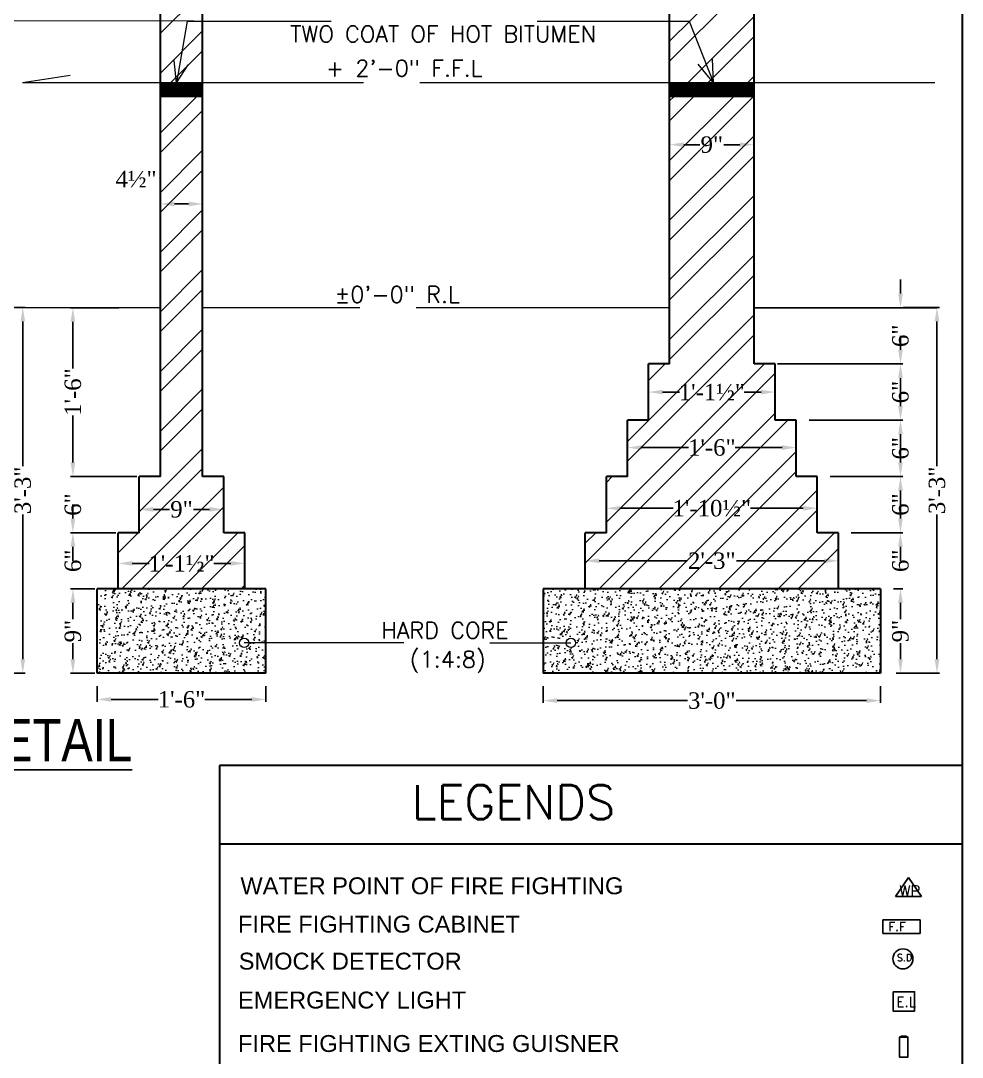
# Model space of a CAD drawing. Header units: inches. Extents: x 137014 to 144844, y -150241 to -148176.
# Drawn here: x 144439.9 to 144841.5, y -148868.4 to -148426.1 of the extents above; entities that cross this region are included whole.
import ezdxf
from ezdxf.enums import TextEntityAlignment as Align

# ---------------------------------------------------------------- set-up
doc = ezdxf.new("R2010")
doc.units = ezdxf.units.IN
doc.header["$LTSCALE"] = 15
doc.header["$MEASUREMENT"] = 0
doc.header["$PDMODE"] = 2
doc.layers.get('0').update_dxf_attribs({"linetype": 'CONTINUOUS'})
doc.layers.get('Defpoints').update_dxf_attribs({"linetype": 'CONTINUOUS'})
for name, color, linetype in [('DM', 8, 'CONTINUOUS'), ('R-SIZE', 2, 'CONTINUOUS'), ('TEXT', 2, 'CONTINUOUS')]:
    doc.layers.add(name, color=color, linetype=linetype)
for name, color, linetype, lineweight in [('HAT', 7, 'CONTINUOUS', 13), ('SIZE', 7, 'CONTINUOUS', 20), ('thin', 47, 'CONTINUOUS', 13), ('WALL', 1, 'CONTINUOUS', 30)]:
    doc.layers.add(name, color=color, linetype=linetype, lineweight=lineweight)
doc.styles.add('01', font='arial.ttf', dxfattribs={"height": 5})
doc.styles.add('arial', font='times.ttf')
doc.styles.add('ROMANS', font='romans.shx')
doc.styles.add('SANSSERIF', font='swisse.ttf', dxfattribs={"width": 0.8, "height": 12})
doc.styles.get("Standard").update_dxf_attribs({"font": 'romand.shx', "height": 8})
doc.dimstyles.new('WKG DIM', dxfattribs={"dimtxt": 7, "dimasz": 6, "dimexe": 1, "dimexo": 1, "dimgap": 1, "dimtad": 0, "dimdec": 1, "dimrnd": 0.25, "dimzin": 0, "dimdsep": 46, "dimlunit": 4, "dimtxsty": 'arial', "dimcen": 0, "dimclrd": 256, "dimclre": 256, "dimclrt": 3, "dimadec": 0, "dimazin": 0, "dimtfac": 1, "dimtdec": 1, "dimtix": 1, "dimtofl": 0, "dimtmove": 2, "dimatfit": 3, "dimfxl": 1.5, "dimtolj": 1, "dimtzin": 0, "dimlwd": -1, "dimlwe": -1, "dimarcsym": 0})
pattern_1 = [(45, (132981.449, -149631.334), (-12.727922, 12.727922), []), (45, (132989.934, -149631.334), (-12.727922, 12.727922), [])]
pattern_2 = [(50, (1098622.543, -427794.7626), (7.172601826, -0.62752135), [0.75, -8.25]), (355, (1098622.543, -427794.7626), (-1.387513336, 7.521921337), [0.6, -6.6]), (100.4514, (1098623.1406, -427794.815), (5.785093817, 6.89439542), [0.6374019, -7.01142112]), (46.1842, (1098622.543, -427792.763), (10.67241049, -1.65519014), [1.125, -12.375]), (96.6356, (1098623.432, -427792.901), (9.34662706, 9.74117871), [0.95610288, -10.51713]), (351.1842, (1098622.543, -427792.763), (9.34661945, 9.74118601), [0.9, -9.9]), (21, (1098623.543, -427793.2626), (5.96907052, -4.026188907), [0.75, -8.25]), (326, (1098623.543, -427793.2626), (2.43315332, 7.25150045), [0.6, -6.6]), (71.4514, (1098624.04, -427793.598), (8.402226286, 3.225304967), [0.6374019, -7.01142112]), (37.5, (1098622.543, -427794.7626), (0.121598553, 3.328938538), [0, -6.52, 0, -6.7, 0, -6.625]), (7.5, (1098622.543, -427794.7626), (2.630695374, 3.944117119), [0, -3.82, 0, -6.37, 0, -2.525]), (327.5, (1098620.313, -427794.7626), (5.338224362, -0.225548717), [0, -2.5, 0, -7.8, 0, -10.35]), (317.5, (1098619.313, -427794.7626), (5.831861693, 1.001049823), [0, -3.25, 0, -5.18, 0, -7.35])]

# ---------------------------------------------------------------- blocks, each defined once
blk = doc.blocks.new('*D799')
at = {"layer": 'Defpoints', "color": 0, "ltscale": 5, "transparency": 16777216}
for p in [(144815.26, -148548.4), (144815.26, -148704.52), (144830.73, -148704.52)]:
    blk.add_point(p, dxfattribs=at)
at = {"layer": 'DM', "ltscale": 5, "transparency": 16777216}
for p, q in [((144816.26, -148548.4), (144831.73, -148548.4)), ((144830.73, -148554.4), (144830.73, -148616.08)), ((144830.73, -148698.52), (144830.73, -148636.83)), ((144816.26, -148704.52), (144831.73, -148704.52))]:
    blk.add_line(p, q, dxfattribs=at)
for points in [[(144829.73, -148554.4), (144831.73, -148554.4), (144830.73, -148548.4)], [(144829.73, -148698.52), (144831.73, -148698.52), (144830.73, -148704.52)]]:
    blk.add_solid(points, dxfattribs=at)
at = {"layer": 'DM', "color": 3, "ltscale": 5, "transparency": 16777216, "insert": (144830.73, -148626.46), "char_height": 7, "attachment_point": 5, "rotation": 90, "style": 'arial'}
blk.add_mtext('\\A1;3\'-3"', dxfattribs=at)
blk = doc.blocks.new('*D800')
at = {"layer": 'Defpoints', "color": 0, "ltscale": 5, "transparency": 16777216}
for p in [(144784.18, -148620.52), (144815.15, -148620.52), (144793.18, -148644.52)]:
    blk.add_point(p, dxfattribs=at)
at = {"layer": 'DM', "ltscale": 5, "transparency": 16777216}
for p, q in [((144815.15, -148614.52), (144815.15, -148608.52)), ((144785.18, -148620.52), (144816.15, -148620.52)), ((144794.18, -148644.52), (144816.15, -148644.52)), ((144815.15, -148650.52), (144815.15, -148656.52))]:
    blk.add_line(p, q, dxfattribs=at)
for points in [[(144814.15, -148614.52), (144816.15, -148614.52), (144815.15, -148620.52)], [(144814.15, -148650.52), (144816.15, -148650.52), (144815.15, -148644.52)]]:
    blk.add_solid(points, dxfattribs=at)
at = {"layer": 'DM', "color": 3, "ltscale": 5, "transparency": 16777216, "insert": (144815.15, -148632.52), "char_height": 7, "attachment_point": 5, "rotation": 90, "style": 'arial'}
blk.add_mtext('\\A1;6"', dxfattribs=at)
blk = doc.blocks.new('*D801')
at = {"layer": 'Defpoints', "color": 0, "ltscale": 5, "transparency": 16777216}
for p in [(144662.68, -148709.02), (144806.68, -148709.02), (144662.68, -148716.19)]:
    blk.add_point(p, dxfattribs=at)
at = {"layer": 'DM', "ltscale": 5, "transparency": 16777216}
for p, q in [((144662.68, -148710.02), (144662.68, -148717.19)), ((144806.68, -148710.02), (144806.68, -148717.19)), ((144668.68, -148716.19), (144724.31, -148716.19)), ((144800.68, -148716.19), (144745.06, -148716.19))]:
    blk.add_line(p, q, dxfattribs=at)
for points in [[(144668.68, -148715.19), (144668.68, -148717.19), (144662.68, -148716.19)], [(144800.68, -148715.19), (144800.68, -148717.19), (144806.68, -148716.19)]]:
    blk.add_solid(points, dxfattribs=at)
at = {"layer": 'DM', "color": 3, "ltscale": 5, "transparency": 16777216, "insert": (144734.68, -148716.19), "char_height": 7, "attachment_point": 5, "style": 'arial'}
blk.add_mtext('\\A1;3\'-0"', dxfattribs=at)
blk = doc.blocks.new('*D802')
at = {"layer": 'Defpoints', "color": 0, "ltscale": 5, "transparency": 16777216}
for p in [(144680.68, -148656.52), (144680.68, -148656.52), (144788.68, -148656.52)]:
    blk.add_point(p, dxfattribs=at)
at = {"layer": 'DM', "ltscale": 5, "transparency": 16777216}
for p, q in [((144686.68, -148656.52), (144724.21, -148656.52)), ((144782.68, -148656.52), (144745.16, -148656.52))]:
    blk.add_line(p, q, dxfattribs=at)
for points in [[(144686.68, -148655.52), (144686.68, -148657.52), (144680.68, -148656.52)], [(144782.68, -148655.52), (144782.68, -148657.52), (144788.68, -148656.52)]]:
    blk.add_solid(points, dxfattribs=at)
at = {"layer": 'DM', "color": 3, "ltscale": 5, "transparency": 16777216, "insert": (144734.68, -148656.52), "char_height": 7, "attachment_point": 5, "style": 'arial'}
blk.add_mtext('\\A1;2\'-3"', dxfattribs=at)
blk = doc.blocks.new('*D803')
at = {"layer": 'Defpoints', "color": 0, "ltscale": 5, "transparency": 16777216}
for p in [(144793.18, -148644.52), (144815.15, -148644.52), (144811.18, -148668.52)]:
    blk.add_point(p, dxfattribs=at)
at = {"layer": 'DM', "ltscale": 5, "transparency": 16777216}
for p, q in [((144815.15, -148638.52), (144815.15, -148632.52)), ((144794.18, -148644.52), (144816.15, -148644.52)), ((144812.18, -148668.52), (144816.15, -148668.52)), ((144815.15, -148674.52), (144815.15, -148680.52))]:
    blk.add_line(p, q, dxfattribs=at)
for points in [[(144814.15, -148638.52), (144816.15, -148638.52), (144815.15, -148644.52)], [(144814.15, -148674.52), (144816.15, -148674.52), (144815.15, -148668.52)]]:
    blk.add_solid(points, dxfattribs=at)
at = {"layer": 'DM', "color": 3, "ltscale": 5, "transparency": 16777216, "insert": (144815.15, -148656.52), "char_height": 7, "attachment_point": 5, "rotation": 90, "style": 'arial'}
blk.add_mtext('\\A1;6"', dxfattribs=at)
blk = doc.blocks.new('*D804')
at = {"layer": 'Defpoints', "color": 0, "ltscale": 5, "transparency": 16777216}
for p in [(144812.28, -148668.52), (144812.28, -148704.52), (144815.15, -148704.52)]:
    blk.add_point(p, dxfattribs=at)
at = {"layer": 'DM', "ltscale": 5, "transparency": 16777216}
for p, q in [((144813.28, -148668.52), (144816.15, -148668.52)), ((144815.15, -148674.52), (144815.15, -148681.37)), ((144815.15, -148698.52), (144815.15, -148691.66)), ((144813.28, -148704.52), (144816.15, -148704.52))]:
    blk.add_line(p, q, dxfattribs=at)
for points in [[(144814.15, -148674.52), (144816.15, -148674.52), (144815.15, -148668.52)], [(144814.15, -148698.52), (144816.15, -148698.52), (144815.15, -148704.52)]]:
    blk.add_solid(points, dxfattribs=at)
at = {"layer": 'DM', "color": 3, "ltscale": 5, "transparency": 16777216, "insert": (144815.15, -148686.52), "char_height": 7, "attachment_point": 5, "rotation": 90, "style": 'arial'}
blk.add_mtext('\\A1;9"', dxfattribs=at)
blk = doc.blocks.new('*D805')
at = {"layer": 'Defpoints', "color": 0, "ltscale": 5, "transparency": 16777216}
for p in [(144716.68, -148478.95), (144716.68, -148478.95), (144752.68, -148478.95)]:
    blk.add_point(p, dxfattribs=at)
at = {"layer": 'DM', "ltscale": 5, "transparency": 16777216}
for p, q in [((144722.68, -148478.95), (144729.54, -148478.95)), ((144746.68, -148478.95), (144739.83, -148478.95))]:
    blk.add_line(p, q, dxfattribs=at)
for points in [[(144722.68, -148477.95), (144722.68, -148479.95), (144716.68, -148478.95)], [(144746.68, -148477.95), (144746.68, -148479.95), (144752.68, -148478.95)]]:
    blk.add_solid(points, dxfattribs=at)
at = {"layer": 'DM', "color": 3, "ltscale": 5, "transparency": 16777216, "insert": (144734.68, -148478.95), "char_height": 7, "attachment_point": 5, "style": 'arial'}
blk.add_mtext('\\A1;9"', dxfattribs=at)
blk = doc.blocks.new('*D806')
at = {"layer": 'Defpoints', "color": 0, "ltscale": 5, "transparency": 16777216}
for p in [(144707.68, -148584.52), (144707.68, -148584.52), (144761.68, -148584.52)]:
    blk.add_point(p, dxfattribs=at)
at = {"layer": 'DM', "ltscale": 5, "transparency": 16777216}
for p, q in [((144713.68, -148584.52), (144720.83, -148584.52)), ((144755.68, -148584.52), (144748.54, -148584.52))]:
    blk.add_line(p, q, dxfattribs=at)
for points in [[(144713.68, -148583.52), (144713.68, -148585.52), (144707.68, -148584.52)], [(144755.68, -148583.52), (144755.68, -148585.52), (144761.68, -148584.52)]]:
    blk.add_solid(points, dxfattribs=at)
at = {"layer": 'DM', "color": 3, "ltscale": 5, "transparency": 16777216, "insert": (144734.68, -148584.52), "char_height": 7, "attachment_point": 5, "style": 'arial'}
blk.add_mtext('\\A1;1\'-1½"', dxfattribs=at)
blk = doc.blocks.new('*D807')
at = {"layer": 'Defpoints', "color": 0, "ltscale": 5, "transparency": 16777216}
for p in [(144689.68, -148632.52), (144689.68, -148634.11), (144779.68, -148632.52)]:
    blk.add_point(p, dxfattribs=at)
at = {"layer": 'DM', "ltscale": 5, "transparency": 16777216}
for p, q in [((144689.68, -148633.52), (144689.68, -148635.11)), ((144695.68, -148634.11), (144718.24, -148634.11)), ((144773.68, -148634.11), (144751.12, -148634.11)), ((144779.68, -148633.52), (144779.68, -148635.11))]:
    blk.add_line(p, q, dxfattribs=at)
for points in [[(144695.68, -148633.11), (144695.68, -148635.11), (144689.68, -148634.11)], [(144773.68, -148633.11), (144773.68, -148635.11), (144779.68, -148634.11)]]:
    blk.add_solid(points, dxfattribs=at)
at = {"layer": 'DM', "color": 3, "ltscale": 5, "transparency": 16777216, "insert": (144734.68, -148634.11), "char_height": 7, "attachment_point": 5, "style": 'arial'}
blk.add_mtext('\\A1;1\'-10½"', dxfattribs=at)
blk = doc.blocks.new('*D808')
at = {"layer": 'Defpoints', "color": 0, "ltscale": 5, "transparency": 16777216}
for p in [(144698.68, -148608.2), (144698.68, -148608.52), (144770.68, -148608.52)]:
    blk.add_point(p, dxfattribs=at)
at = {"layer": 'DM', "ltscale": 5, "transparency": 16777216}
for p, q in [((144698.68, -148607.52), (144698.68, -148607.2)), ((144704.68, -148608.2), (144724.7, -148608.2)), ((144764.68, -148608.2), (144744.66, -148608.2)), ((144770.68, -148607.52), (144770.68, -148607.2))]:
    blk.add_line(p, q, dxfattribs=at)
for points in [[(144704.68, -148607.2), (144704.68, -148609.2), (144698.68, -148608.2)], [(144764.68, -148607.2), (144764.68, -148609.2), (144770.68, -148608.2)]]:
    blk.add_solid(points, dxfattribs=at)
at = {"layer": 'DM', "color": 3, "ltscale": 5, "transparency": 16777216, "insert": (144734.68, -148608.2), "char_height": 7, "attachment_point": 5, "style": 'arial'}
blk.add_mtext('\\A1;1\'-6"', dxfattribs=at)
blk = doc.blocks.new('*D809')
at = {"layer": 'Defpoints', "color": 0, "ltscale": 5, "transparency": 16777216}
for p in [(144761.68, -148572.52), (144815.15, -148572.52), (144775.18, -148596.52)]:
    blk.add_point(p, dxfattribs=at)
at = {"layer": 'DM', "ltscale": 5, "transparency": 16777216}
for p, q in [((144815.15, -148566.52), (144815.15, -148560.52)), ((144762.68, -148572.52), (144816.15, -148572.52)), ((144776.18, -148596.52), (144816.15, -148596.52)), ((144815.15, -148602.52), (144815.15, -148608.52))]:
    blk.add_line(p, q, dxfattribs=at)
for points in [[(144814.15, -148566.52), (144816.15, -148566.52), (144815.15, -148572.52)], [(144814.15, -148602.52), (144816.15, -148602.52), (144815.15, -148596.52)]]:
    blk.add_solid(points, dxfattribs=at)
at = {"layer": 'DM', "color": 3, "ltscale": 5, "transparency": 16777216, "insert": (144815.15, -148584.52), "char_height": 7, "attachment_point": 5, "rotation": 90, "style": 'arial'}
blk.add_mtext('\\A1;6"', dxfattribs=at)
blk = doc.blocks.new('*D810')
at = {"layer": 'Defpoints', "color": 0, "ltscale": 5, "transparency": 16777216}
for p in [(144775.18, -148596.52), (144815.15, -148596.52), (144784.18, -148620.52)]:
    blk.add_point(p, dxfattribs=at)
at = {"layer": 'DM', "ltscale": 5, "transparency": 16777216}
for p, q in [((144815.15, -148590.52), (144815.15, -148584.52)), ((144776.18, -148596.52), (144816.15, -148596.52)), ((144785.18, -148620.52), (144816.15, -148620.52)), ((144815.15, -148626.52), (144815.15, -148632.52))]:
    blk.add_line(p, q, dxfattribs=at)
for points in [[(144814.15, -148590.52), (144816.15, -148590.52), (144815.15, -148596.52)], [(144814.15, -148626.52), (144816.15, -148626.52), (144815.15, -148620.52)]]:
    blk.add_solid(points, dxfattribs=at)
at = {"layer": 'DM', "color": 3, "ltscale": 5, "transparency": 16777216, "insert": (144815.15, -148608.52), "char_height": 7, "attachment_point": 5, "rotation": 90, "style": 'arial'}
blk.add_mtext('\\A1;6"', dxfattribs=at)
blk = doc.blocks.new('*D811')
at = {"layer": 'Defpoints', "color": 0, "ltscale": 5, "transparency": 16777216}
for p in [(144761.68, -148548.52), (144815.15, -148548.52), (144761.68, -148572.52)]:
    blk.add_point(p, dxfattribs=at)
at = {"layer": 'DM', "ltscale": 5, "transparency": 16777216}
for p, q in [((144815.15, -148542.52), (144815.15, -148536.52)), ((144762.68, -148548.52), (144816.15, -148548.52)), ((144762.68, -148572.52), (144816.15, -148572.52)), ((144815.15, -148578.52), (144815.15, -148584.52))]:
    blk.add_line(p, q, dxfattribs=at)
for points in [[(144814.15, -148542.52), (144816.15, -148542.52), (144815.15, -148548.52)], [(144814.15, -148578.52), (144816.15, -148578.52), (144815.15, -148572.52)]]:
    blk.add_solid(points, dxfattribs=at)
at = {"layer": 'DM', "color": 3, "ltscale": 5, "transparency": 16777216, "insert": (144815.15, -148560.52), "char_height": 7, "attachment_point": 5, "rotation": 90, "style": 'arial'}
blk.add_mtext('\\A1;6"', dxfattribs=at)
blk = doc.blocks.new('*D812')
at = {"layer": 'Defpoints', "color": 0, "ltscale": 5, "transparency": 16777216}
for p in [(144462.13, -148620.52), (144490.45, -148620.52), (144481.45, -148644.52)]:
    blk.add_point(p, dxfattribs=at)
at = {"layer": 'DM', "ltscale": 5, "transparency": 16777216}
for p, q in [((144462.13, -148614.52), (144462.13, -148608.52)), ((144489.45, -148620.52), (144461.13, -148620.52)), ((144480.45, -148644.52), (144461.13, -148644.52)), ((144462.13, -148650.52), (144462.13, -148656.52))]:
    blk.add_line(p, q, dxfattribs=at)
for points in [[(144461.13, -148614.52), (144463.13, -148614.52), (144462.13, -148620.52)], [(144461.13, -148650.52), (144463.13, -148650.52), (144462.13, -148644.52)]]:
    blk.add_solid(points, dxfattribs=at)
at = {"layer": 'DM', "color": 3, "ltscale": 5, "transparency": 16777216, "insert": (144462.13, -148632.52), "char_height": 7, "attachment_point": 5, "rotation": 90, "style": 'arial'}
blk.add_mtext('\\A1;6"', dxfattribs=at)
blk = doc.blocks.new('*D813')
at = {"layer": 'Defpoints', "color": 0, "ltscale": 5, "transparency": 16777216}
for p in [(144481.45, -148656.52), (144535.45, -148656.52), (144481.45, -148657.62)]:
    blk.add_point(p, dxfattribs=at)
at = {"layer": 'DM', "ltscale": 5, "transparency": 16777216}
for p, q in [((144481.45, -148657.52), (144481.45, -148658.62)), ((144487.45, -148657.62), (144494.59, -148657.62)), ((144529.45, -148657.62), (144522.31, -148657.62)), ((144535.45, -148657.52), (144535.45, -148658.62))]:
    blk.add_line(p, q, dxfattribs=at)
for points in [[(144487.45, -148656.62), (144487.45, -148658.62), (144481.45, -148657.62)], [(144529.45, -148656.62), (144529.45, -148658.62), (144535.45, -148657.62)]]:
    blk.add_solid(points, dxfattribs=at)
at = {"layer": 'DM', "color": 3, "ltscale": 5, "transparency": 16777216, "insert": (144508.45, -148657.62), "char_height": 7, "attachment_point": 5, "style": 'arial'}
blk.add_mtext('\\A1;1\'-1½"', dxfattribs=at)
blk = doc.blocks.new('*D814')
at = {"layer": 'Defpoints', "color": 0, "ltscale": 5, "transparency": 16777216}
for p in [(144472.45, -148709.02), (144544.45, -148709.02), (144544.45, -148715.66)]:
    blk.add_point(p, dxfattribs=at)
at = {"layer": 'DM', "ltscale": 5, "transparency": 16777216}
for p, q in [((144472.45, -148710.02), (144472.45, -148716.66)), ((144544.45, -148710.02), (144544.45, -148716.66)), ((144478.45, -148715.66), (144498.47, -148715.66)), ((144538.45, -148715.66), (144518.43, -148715.66))]:
    blk.add_line(p, q, dxfattribs=at)
for points in [[(144478.45, -148714.66), (144478.45, -148716.66), (144472.45, -148715.66)], [(144538.45, -148714.66), (144538.45, -148716.66), (144544.45, -148715.66)]]:
    blk.add_solid(points, dxfattribs=at)
at = {"layer": 'DM', "color": 3, "ltscale": 5, "transparency": 16777216, "insert": (144508.45, -148715.66), "char_height": 7, "attachment_point": 5, "style": 'arial'}
blk.add_mtext('\\A1;1\'-6"', dxfattribs=at)
blk = doc.blocks.new('*D815')
at = {"layer": 'Defpoints', "color": 0, "ltscale": 5, "transparency": 16777216}
for p in [(144462.13, -148644.52), (144481.45, -148644.52), (144472.45, -148668.52)]:
    blk.add_point(p, dxfattribs=at)
at = {"layer": 'DM', "ltscale": 5, "transparency": 16777216}
for p, q in [((144462.13, -148638.52), (144462.13, -148632.52)), ((144480.45, -148644.52), (144461.13, -148644.52)), ((144471.45, -148668.52), (144461.13, -148668.52)), ((144462.13, -148674.52), (144462.13, -148680.52))]:
    blk.add_line(p, q, dxfattribs=at)
for points in [[(144461.13, -148638.52), (144463.13, -148638.52), (144462.13, -148644.52)], [(144461.13, -148674.52), (144463.13, -148674.52), (144462.13, -148668.52)]]:
    blk.add_solid(points, dxfattribs=at)
at = {"layer": 'DM', "color": 3, "ltscale": 5, "transparency": 16777216, "insert": (144462.13, -148656.52), "char_height": 7, "attachment_point": 5, "rotation": 90, "style": 'arial'}
blk.add_mtext('\\A1;6"', dxfattribs=at)
blk = doc.blocks.new('*D816')
at = {"layer": 'Defpoints', "color": 0, "ltscale": 5, "transparency": 16777216}
for p in [(144462.13, -148668.52), (144472.45, -148668.52), (144472.45, -148704.52)]:
    blk.add_point(p, dxfattribs=at)
at = {"layer": 'DM', "ltscale": 5, "transparency": 16777216}
for p, q in [((144471.45, -148668.52), (144461.13, -148668.52)), ((144462.13, -148674.52), (144462.13, -148681.37)), ((144462.13, -148698.52), (144462.13, -148691.66)), ((144471.45, -148704.52), (144461.13, -148704.52))]:
    blk.add_line(p, q, dxfattribs=at)
for points in [[(144461.13, -148674.52), (144463.13, -148674.52), (144462.13, -148668.52)], [(144461.13, -148698.52), (144463.13, -148698.52), (144462.13, -148704.52)]]:
    blk.add_solid(points, dxfattribs=at)
at = {"layer": 'DM', "color": 3, "ltscale": 5, "transparency": 16777216, "insert": (144462.13, -148686.52), "char_height": 7, "attachment_point": 5, "rotation": 90, "style": 'arial'}
blk.add_mtext('\\A1;9"', dxfattribs=at)
blk = doc.blocks.new('*D817')
at = {"layer": 'Defpoints', "color": 0, "ltscale": 5, "transparency": 16777216}
for p in [(144490.45, -148632.52), (144490.45, -148634.59), (144526.45, -148632.52)]:
    blk.add_point(p, dxfattribs=at)
at = {"layer": 'DM', "ltscale": 5, "transparency": 16777216}
for p, q in [((144490.45, -148633.52), (144490.45, -148635.59)), ((144496.45, -148634.59), (144503.3, -148634.59)), ((144520.45, -148634.59), (144513.6, -148634.59)), ((144526.45, -148633.52), (144526.45, -148635.59))]:
    blk.add_line(p, q, dxfattribs=at)
for points in [[(144496.45, -148633.59), (144496.45, -148635.59), (144490.45, -148634.59)], [(144520.45, -148633.59), (144520.45, -148635.59), (144526.45, -148634.59)]]:
    blk.add_solid(points, dxfattribs=at)
at = {"layer": 'DM', "color": 3, "ltscale": 5, "transparency": 16777216, "insert": (144508.45, -148634.59), "char_height": 7, "attachment_point": 5, "style": 'arial'}
blk.add_mtext('\\A1;9"', dxfattribs=at)
blk = doc.blocks.new('*D818')
at = {"layer": 'Defpoints', "color": 0, "ltscale": 5, "transparency": 16777216}
for p in [(144499.45, -148503.91), (144499.45, -148504.24), (144517.45, -148503.91)]:
    blk.add_point(p, dxfattribs=at)
at = {"layer": 'DM', "ltscale": 5, "transparency": 16777216}
for p, q in [((144499.45, -148504.91), (144499.45, -148505.24)), ((144511.45, -148504.24), (144505.45, -148504.24)), ((144517.45, -148504.91), (144517.45, -148505.24))]:
    blk.add_line(p, q, dxfattribs=at)
for points in [[(144505.45, -148503.24), (144505.45, -148505.24), (144499.45, -148504.24)], [(144511.45, -148503.24), (144511.45, -148505.24), (144517.45, -148504.24)]]:
    blk.add_solid(points, dxfattribs=at)
at = {"layer": 'DM', "color": 3, "ltscale": 5, "transparency": 16777216, "insert": (144489.08, -148493.62), "char_height": 7, "attachment_point": 5, "style": 'arial'}
blk.add_mtext('\\A1;4½"', dxfattribs=at)
blk = doc.blocks.new('*D819')
at = {"layer": 'Defpoints', "color": 0, "ltscale": 5, "transparency": 16777216}
for p in [(144462.13, -148548.52), (144482.78, -148548.52), (144490.45, -148620.52)]:
    blk.add_point(p, dxfattribs=at)
at = {"layer": 'DM', "ltscale": 5, "transparency": 16777216}
for p, q in [((144481.78, -148548.52), (144461.13, -148548.52)), ((144462.13, -148554.52), (144462.13, -148574.53)), ((144462.13, -148614.52), (144462.13, -148594.5)), ((144489.45, -148620.52), (144461.13, -148620.52))]:
    blk.add_line(p, q, dxfattribs=at)
for points in [[(144461.13, -148554.52), (144463.13, -148554.52), (144462.13, -148548.52)], [(144461.13, -148614.52), (144463.13, -148614.52), (144462.13, -148620.52)]]:
    blk.add_solid(points, dxfattribs=at)
at = {"layer": 'DM', "color": 3, "ltscale": 5, "transparency": 16777216, "insert": (144462.13, -148584.52), "char_height": 7, "attachment_point": 5, "rotation": 90, "style": 'arial'}
blk.add_mtext('\\A1;1\'-6"', dxfattribs=at)
blk = doc.blocks.new('*D820')
at = {"layer": 'Defpoints', "color": 0, "ltscale": 5, "transparency": 16777216}
for p in [(144428.18, -148548.4), (144428.18, -148704.52), (144440.74, -148704.52)]:
    blk.add_point(p, dxfattribs=at)
at = {"layer": 'DM', "ltscale": 5, "transparency": 16777216}
for p, q in [((144429.18, -148548.4), (144441.74, -148548.4)), ((144440.74, -148554.4), (144440.74, -148616.08)), ((144440.74, -148698.52), (144440.74, -148636.83)), ((144429.18, -148704.52), (144441.74, -148704.52))]:
    blk.add_line(p, q, dxfattribs=at)
for points in [[(144439.74, -148554.4), (144441.74, -148554.4), (144440.74, -148548.4)], [(144439.74, -148698.52), (144441.74, -148698.52), (144440.74, -148704.52)]]:
    blk.add_solid(points, dxfattribs=at)
at = {"layer": 'DM', "color": 3, "ltscale": 5, "transparency": 16777216, "insert": (144440.74, -148626.46), "char_height": 7, "attachment_point": 5, "rotation": 90, "style": 'arial'}
blk.add_mtext('\\A1;3\'-3"', dxfattribs=at)

msp = doc.modelspace()

# ---------------------------------------------------------------- hatches: boundary and pattern name
msp.add_hatch(color=256).paths.add_polyline_path([(144814.73068, -148859.76837), (144818.29728, -148859.76837, 0.26545942)])
at = {"layer": 'HAT'}
h = msp.add_hatch(dxfattribs=at)
h.set_pattern_fill('AR-CONC', color=256, style=0)
h.set_pattern_definition(pattern_2)
h.paths.add_polyline_path([(144544.44949, -148668.51562), (144472.44949, -148668.51562), (144472.44949, -148704.51562), (144544.44949, -148704.51562), (144544.44949, -148691.56152), (144537.23279, -148691.56152, -1), (144533.23279, -148691.56152, -1), (144537.23279, -148691.56152), (144544.44949, -148691.56152)])
h = msp.add_hatch(dxfattribs=at)
h.set_pattern_fill('AR-CONC', color=256, style=0)
h.set_pattern_definition(pattern_2)
h.paths.add_polyline_path([(144806.68329, -148668.51562), (144662.68329, -148668.51562), (144662.68329, -148691.56152), (144672.57237, -148691.56152, -1), (144676.57237, -148691.56152, -1), (144672.57237, -148691.56152), (144662.68329, -148691.56152), (144662.68329, -148704.51562), (144806.68329, -148704.51562)])
at = {"layer": 'thin'}
h = msp.add_hatch(dxfattribs=at)
h.set_pattern_fill('ANSI32', color=256, scale=48, style=0)
h.set_pattern_definition(pattern_1)
h.paths.add_polyline_path([(144499.44949, -148385.46253), (144506.35611, -148385.46253), (144508.90715, -148389.00367), (144508.76541, -148381.92138), (144511.14042, -148385.38485), (144517.44949, -148385.38485), (144517.44949, -148399.58284), (144510.30407, -148399.58284, 1), (144506.30407, -148399.58284, 1), (144510.30407, -148399.58284), (144517.44949, -148399.58284), (144517.44949, -148426.2747), (144510.91406, -148426.2747), (144506.25837, -148452.51562), (144499.44949, -148452.51562)])
h.paths.add_polyline_path([(144510.91406, -148426.2747), (144517.44949, -148426.2747), (144517.44949, -148452.51562), (144506.25837, -148452.51562)], flags=16)
h.paths.add_polyline_path([(144499.44949, -148458.51562), (144517.44949, -148458.51562), (144517.44949, -148620.51562), (144526.44949, -148620.51562), (144526.44949, -148644.51562), (144535.44949, -148644.51562), (144535.44949, -148668.51562), (144481.44949, -148668.51562), (144481.44949, -148644.51562), (144490.44949, -148644.51562), (144490.44949, -148620.51562), (144499.44949, -148620.51562)])
h.paths.add_polyline_path([(144520.11615, -148654.24218), (144496.78282, -148654.24218), (144496.78282, -148661.00409), (144520.11615, -148661.00409)], flags=24)
h.paths.add_polyline_path([(144512.21139, -148631.20961), (144504.68758, -148631.20961), (144504.68758, -148637.97152), (144512.21139, -148637.97152)], flags=24)
h.paths.add_polyline_path([(144515.06853, -148500.85494), (144501.83044, -148500.85494), (144501.83044, -148507.61684), (144515.06853, -148507.61684)], flags=24)
h = msp.add_hatch(dxfattribs=at)
h.set_pattern_fill('ANSI32', color=256, scale=48, style=0)
h.set_pattern_definition(pattern_1)
h.paths.add_polyline_path([(144724.99924, -148426.2747), (144716.68329, -148426.2747), (144716.68329, -148405.79469), (144724.2914, -148405.8363, 1.002737975), (144728.29137, -148405.84723, 0.997269501), (144724.2914, -148405.8363), (144716.68329, -148405.79469), (144716.68329, -148385.46253), (144730.86199, -148385.46253), (144733.41303, -148389.00367), (144733.27129, -148381.92138), (144735.6463, -148385.38485), (144752.68329, -148385.38485), (144752.68329, -148452.51562), (144735.4026, -148452.51562)])
h.paths.add_polyline_path([(144735.4026, -148452.51562), (144716.68329, -148452.51562), (144716.68329, -148426.2747), (144724.99924, -148426.2747)])
h.paths.add_polyline_path([(144716.68329, -148458.51562), (144752.68329, -148458.51562), (144752.68329, -148572.51562), (144761.68329, -148572.51562), (144761.68329, -148596.51562), (144770.68329, -148596.51562), (144770.68329, -148620.51562), (144779.68329, -148620.51562), (144779.68329, -148644.51562), (144788.68329, -148644.51562), (144788.68329, -148668.51562), (144680.68329, -148668.51562), (144680.68329, -148644.51562), (144689.68329, -148644.51562), (144689.68329, -148620.51562), (144698.68329, -148620.51562), (144698.68329, -148596.51562), (144707.68329, -148596.51562), (144707.68329, -148572.51562), (144716.68329, -148572.51562)])
h.paths.add_polyline_path([(144738.4452, -148475.56929), (144730.92139, -148475.56929), (144730.92139, -148482.33119), (144738.4452, -148482.33119)], flags=24)
h.paths.add_polyline_path([(144746.34996, -148581.13467), (144723.01662, -148581.13467), (144723.01662, -148587.89658), (144746.34996, -148587.89658)], flags=24)
h.paths.add_polyline_path([(144743.49281, -148604.81598), (144725.87377, -148604.81598), (144725.87377, -148611.57789), (144743.49281, -148611.57789)], flags=24)
h.paths.add_polyline_path([(144748.25472, -148630.72881), (144721.11186, -148630.72881), (144721.11186, -148637.49071), (144748.25472, -148637.49071)], flags=24)
h.paths.add_polyline_path([(144743.77853, -148653.13467), (144725.58805, -148653.13467), (144725.58805, -148659.89658), (144743.77853, -148659.89658)], flags=24)
h = msp.add_hatch(dxfattribs=at)
h.set_pattern_fill('ANSI31', color=256, style=0)
h.set_pattern_definition([(135, (152878.54179, -149289.51562), (0.0883883476, 0.0883883476), [])])
h.paths.add_polyline_path([(144499.44949, -148458.51562), (144499.44949, -148452.51562), (144517.44949, -148452.51562), (144517.44949, -148458.51562)])
h = msp.add_hatch(dxfattribs=at)
h.set_pattern_fill('ANSI31', color=256, style=0)
h.set_pattern_definition([(135, (152854.54179, -149289.51562), (0.0883883476, 0.0883883476), [])])
h.paths.add_polyline_path([(144716.68329, -148458.51562), (144716.68329, -148452.51562), (144752.68329, -148452.51562), (144752.68329, -148458.51562)])

# ---------------------------------------------------------------- linework, layer by layer
at = {"ltscale": 0.22}
for p, q in [((144818.61907, -148791.69679), (144813.07915, -148799.77717)), ((144824.15898, -148799.77717), (144818.61907, -148791.69679)), ((144813.07915, -148799.77717), (144824.15898, -148799.77717))]:
    msp.add_line(p, q, dxfattribs=at)
for points in [[(144807.66816, -148809.77034), (144823.54246, -148809.77034), (144823.54246, -148815.5466), (144807.66816, -148815.5466)], [(144812.0224, -148840.42476), (144821.20203, -148840.42476), (144821.20203, -148848.67435), (144812.0224, -148848.67435)]]:
    msp.add_lwpolyline(points, close=True, dxfattribs=at)
msp.add_lwpolyline([(144814.73068, -148859.76837), (144818.29728, -148859.76837), (144818.29728, -148868.27256), (144814.73068, -148868.27256)], close=True)
msp.add_circle((144816.2061, -148826.38042), 4.27557, dxfattribs=at)
msp.add_arc((144816.51398, -148862.89058), 3.5956, 60.2663603, 119.7336397)
at = {"layer": 'DM', "ltscale": 5}
msp.add_line((144830.72923, -148548.51562), (144752.68329, -148548.51562), dxfattribs=at)
at = {"layer": 'thin'}
for p, q in [((144513.5885, -148426.17287), (144282.17387, -148426.2747)), ((144510.91406, -148426.2747), (144506.25837, -148452.51562)), ((144510.91406, -148426.2747), (144572.27016, -148426.2747)), ((144660.22339, -148426.2747), (144724.99924, -148426.2747)), ((144724.99924, -148426.2747), (144735.4026, -148452.51562)), ((144506.25837, -148452.51562), (144505.28542, -148443.07488)), ((144735.4026, -148452.51562), (144728.85903, -148444.6502)), ((144735.4026, -148452.51562), (144734.94277, -148442.46397)), ((144506.25837, -148452.51562), (144511.35099, -148444.81275)), ((144460.95468, -148449.43625), (144440.66879, -148452.51562)), ((144586.09409, -148452.51562), (144440.66879, -148452.51562)), ((144716.68329, -148452.51562), (144610.09409, -148452.51562)), ((144752.68329, -148452.51562), (144716.68329, -148452.51562)), ((144829.82854, -148452.51562), (144752.68329, -148452.51562)), ((144517.44949, -148458.51562), (144499.44949, -148458.51562)), ((144752.68329, -148458.51562), (144716.68329, -148458.51562)), ((144499.44949, -148548.51562), (144440.66879, -148548.51562)), ((144584.56943, -148548.51562), (144517.44949, -148548.51562)), ((144716.68329, -148548.51562), (144608.56943, -148548.51562)), ((144603.28431, -148691.56152), (144535.23279, -148691.56152)), ((144639.96654, -148691.56152), (144674.57237, -148691.56152))]:
    msp.add_line(p, q, dxfattribs=at)
for centre in [(144535.23279, -148691.56152), (144674.57237, -148691.56152)]:
    msp.add_circle(centre, 2, dxfattribs=at)
at = {"layer": 'WALL'}
for p, q in [((144841.51063, -148298.08812), (144841.51063, -150183.87713)), ((144499.44949, -148620.51562), (144499.44949, -148385.46253)), ((144517.44949, -148620.51562), (144517.44949, -148385.38485)), ((144716.68329, -148572.51562), (144716.68329, -148385.46253)), ((144752.68329, -148572.51562), (144752.68329, -148385.38485)), ((144707.68329, -148596.51562), (144707.68329, -148572.51562)), ((144716.68329, -148572.51562), (144707.68329, -148572.51562)), ((144761.68329, -148572.51562), (144752.68329, -148572.51562)), ((144761.68329, -148596.51562), (144761.68329, -148572.51562)), ((144698.68329, -148620.51562), (144698.68329, -148596.51562)), ((144707.68329, -148596.51562), (144698.68329, -148596.51562)), ((144770.68329, -148596.51562), (144761.68329, -148596.51562)), ((144770.68329, -148620.51562), (144770.68329, -148596.51562)), ((144490.44949, -148644.51562), (144490.44949, -148620.51562)), ((144499.44949, -148620.51562), (144490.44949, -148620.51562)), ((144526.44949, -148620.51562), (144517.44949, -148620.51562)), ((144526.44949, -148644.51562), (144526.44949, -148620.51562)), ((144689.68329, -148644.51562), (144689.68329, -148620.51562)), ((144698.68329, -148620.51562), (144689.68329, -148620.51562)), ((144779.68329, -148620.51562), (144770.68329, -148620.51562)), ((144779.68329, -148644.51562), (144779.68329, -148620.51562)), ((144481.44949, -148668.51562), (144481.44949, -148644.51562)), ((144490.44949, -148644.51562), (144481.44949, -148644.51562)), ((144535.44949, -148644.51562), (144526.44949, -148644.51562)), ((144535.44949, -148668.51562), (144535.44949, -148644.51562)), ((144689.68329, -148644.51562), (144680.68329, -148644.51562)), ((144680.68329, -148668.51562), (144680.68329, -148644.51562)), ((144788.68329, -148644.51562), (144779.68329, -148644.51562)), ((144788.68329, -148668.51562), (144788.68329, -148644.51562)), ((144544.44949, -148668.51562), (144472.44949, -148668.51562)), ((144472.44949, -148704.51562), (144472.44949, -148668.51562)), ((144544.44949, -148704.51562), (144544.44949, -148668.51562)), ((144806.68329, -148668.51562), (144662.68329, -148668.51562)), ((144662.68329, -148668.51562), (144662.68329, -148704.51562)), ((144806.68329, -148668.51562), (144806.68329, -148704.51562)), ((144544.44949, -148704.51562), (144472.44949, -148704.51562)), ((144806.68329, -148704.51562), (144662.68329, -148704.51562)), ((144841.51063, -148743.87713), (144524.71063, -148743.87713)), ((144524.71063, -148743.87713), (144524.71063, -149059.95921)), ((144841.51063, -148743.87713), (144841.51063, -149059.95921)), ((144841.51063, -148777.40636), (144524.71064, -148777.40636))]:
    msp.add_line(p, q, dxfattribs=at)

# ---------------------------------------------------------------- texts
at = {"ltscale": 0.22, "attachment_point": 1}
for s, insert, char_height, width in [('WP', (144814.62554, -148795.04806), 4.613902, 9.1664207), ('F.F', (144809.9553, -148810.71068), 3.785766, 3.2286369), ('S.D', (144813.63327, -148824.42563), 2.95763, 2.8012964), ('E.L', (144813.39519, -148842.59245), 4.258987, 13.1486026)]:
    msp.add_mtext(s, dxfattribs=dict(at, insert=insert, char_height=char_height, width=width))
at = {"layer": 'R-SIZE', "style": 'ROMANS'}
for s, p in [('TWO COAT OF HOT BITUMEN', (144620.09625, -148431.74767)), ('+ 2\'-0" F.F.L', (144603.48226, -148446.3216)), ('%%P0\'-0" R.L', (144600.54278, -148542.88407)), ('HARD CORE', (144620.85663, -148686.16043)), ('(1:4:8)', (144622.06153, -148699.04091))]:
    msp.add_text(s, height=7, dxfattribs=at).set_placement(p, align=Align.MIDDLE)
at = {"layer": 'SIZE', "linetype": 'Continuous', "style": 'ROMANS'}
msp.add_text('LEGENDS', height=14.58, dxfattribs=at).set_placement((144606.66389, -148766.76927))
at = {"layer": 'TEXT', "color": 3, "ltscale": 0.33, "style": 'SANSSERIF', "width": 0.8}
msp.add_text('%%UFOUNDATION DETAIL', height=18, dxfattribs=at).set_placement((144278.39518, -148742.05148))
at = {"layer": 'TEXT', "style": '01'}
for s, p in [('WATER POINT OF FIRE FIGHTING', (144533.58451, -148798.80118)), ('FIRE FIGHTING CABINET ', (144532.54297, -148815.16801)), ('SMOCK DETECTOR', (144532.87403, -148830.94374)), ('EMERGENCY LIGHT', (144532.54297, -148847.55512)), ('FIRE FIGHTING EXTING GUISNER ', (144532.54297, -148866.09519))]:
    msp.add_text(s, height=7.2080589, dxfattribs=at).set_placement(p)

# ---------------------------------------------------------------- dimensions: what is measured, and where the dimension line sits
at = {"layer": 'DM', "ltscale": 5}
for base, p1, p2, angle, text, picture, middle in [((144716.68329, -148478.95024), (144752.68329, -148478.95024), (144716.68329, -148478.95024), 180, '9"', '*D805', (144734.68329, -148478.95024)), ((144815.14865, -148548.51562), (144761.68329, -148572.51562), (144761.68329, -148548.51562), 90, '6"', '*D811', (144815.14865, -148560.51562)), ((144440.73979, -148704.51562), (144428.18122, -148548.39945), (144428.18122, -148704.51562), 90, '3\'-3"', '*D820', (144440.73979, -148626.45754)), ((144462.1252, -148548.51562), (144490.44949, -148620.51562), (144482.77667, -148548.51562), 90, '1\'-6"', '*D819', (144462.1252, -148584.51562)), ((144830.72923, -148704.51562), (144815.26482, -148548.39945), (144815.26482, -148704.51562), 90, '3\'-3"', '*D799', (144830.72923, -148626.45754)), ((144815.14865, -148572.51562), (144775.18329, -148596.51562), (144761.68329, -148572.51562), 90, '6"', '*D809', (144815.14865, -148584.51562)), ((144707.68329, -148584.51562), (144761.68329, -148584.51562), (144707.68329, -148584.51562), 180, '1\'-1½"', '*D806', (144734.68329, -148584.51562)), ((144815.14865, -148596.51562), (144784.18329, -148620.51562), (144775.18329, -148596.51562), 90, '6"', '*D810', (144815.14865, -148608.51562)), ((144698.68329, -148608.19694), (144770.68329, -148608.51562), (144698.68329, -148608.51562), 180, '1\'-6"', '*D808', (144734.68329, -148608.19694)), ((144462.1252, -148620.51562), (144481.44949, -148644.51562), (144490.44949, -148620.51562), 90, '6"', '*D812', (144462.1252, -148632.51562)), ((144815.14865, -148620.51562), (144793.18329, -148644.51562), (144784.18329, -148620.51562), 90, '6"', '*D800', (144815.14865, -148632.51562)), ((144490.44949, -148634.59056), (144526.44949, -148632.51562), (144490.44949, -148632.51562), 180, '9"', '*D817', (144508.44949, -148634.59056)), ((144689.68329, -148634.10976), (144779.68329, -148632.51562), (144689.68329, -148632.51562), 180, '1\'-10½"', '*D807', (144734.68329, -148634.10976)), ((144462.1252, -148644.51562), (144472.44949, -148668.51562), (144481.44949, -148644.51562), 90, '6"', '*D815', (144462.1252, -148656.51562)), ((144815.14865, -148644.51562), (144811.18329, -148668.51562), (144793.18329, -148644.51562), 90, '6"', '*D803', (144815.14865, -148656.51562)), ((144680.68329, -148656.51562), (144788.68329, -148656.51562), (144680.68329, -148656.51562), 180, '2\'-3"', '*D802', (144734.68329, -148656.51562)), ((144481.44949, -148657.62313), (144535.44949, -148656.51562), (144481.44949, -148656.51562), 180, '1\'-1½"', '*D813', (144508.44949, -148657.62313)), ((144462.1252, -148668.51562), (144472.44949, -148704.51562), (144472.44949, -148668.51562), 90, '9"', '*D816', (144462.1252, -148686.51562)), ((144815.14865, -148704.51562), (144812.27859, -148668.51562), (144812.27859, -148704.51562), 90, '9"', '*D804', (144815.14865, -148686.51562)), ((144544.44949, -148715.65915), (144472.44949, -148709.01562), (144544.44949, -148709.01562), 180, '1\'-6"', '*D814', (144508.44949, -148715.65915)), ((144662.68329, -148716.19176), (144806.68329, -148709.01562), (144662.68329, -148709.01562), 180, '3\'-0"', '*D801', (144734.68329, -148716.19176))]:
    dim = msp.add_linear_dim(base=base, p1=p1, p2=p2, angle=angle, text=text, dimstyle='WKG DIM', dxfattribs=at)
    dim.commit()
    dim.dimension.update_dxf_attribs({"geometry": picture, "text_midpoint": middle})
dim = msp.add_linear_dim(base=(144499.44949, -148504.23589), p1=(144517.44949, -148503.91245), p2=(144499.44949, -148503.91245), angle=180, text='4½"', dimstyle='WKG DIM', dxfattribs=at)
dim.commit()
dim.dimension.update_dxf_attribs({"geometry": '*D818', "text_midpoint": (144489.08491, -148493.61906), "dimtype": 160})

doc.saveas('drawing.dxf')
